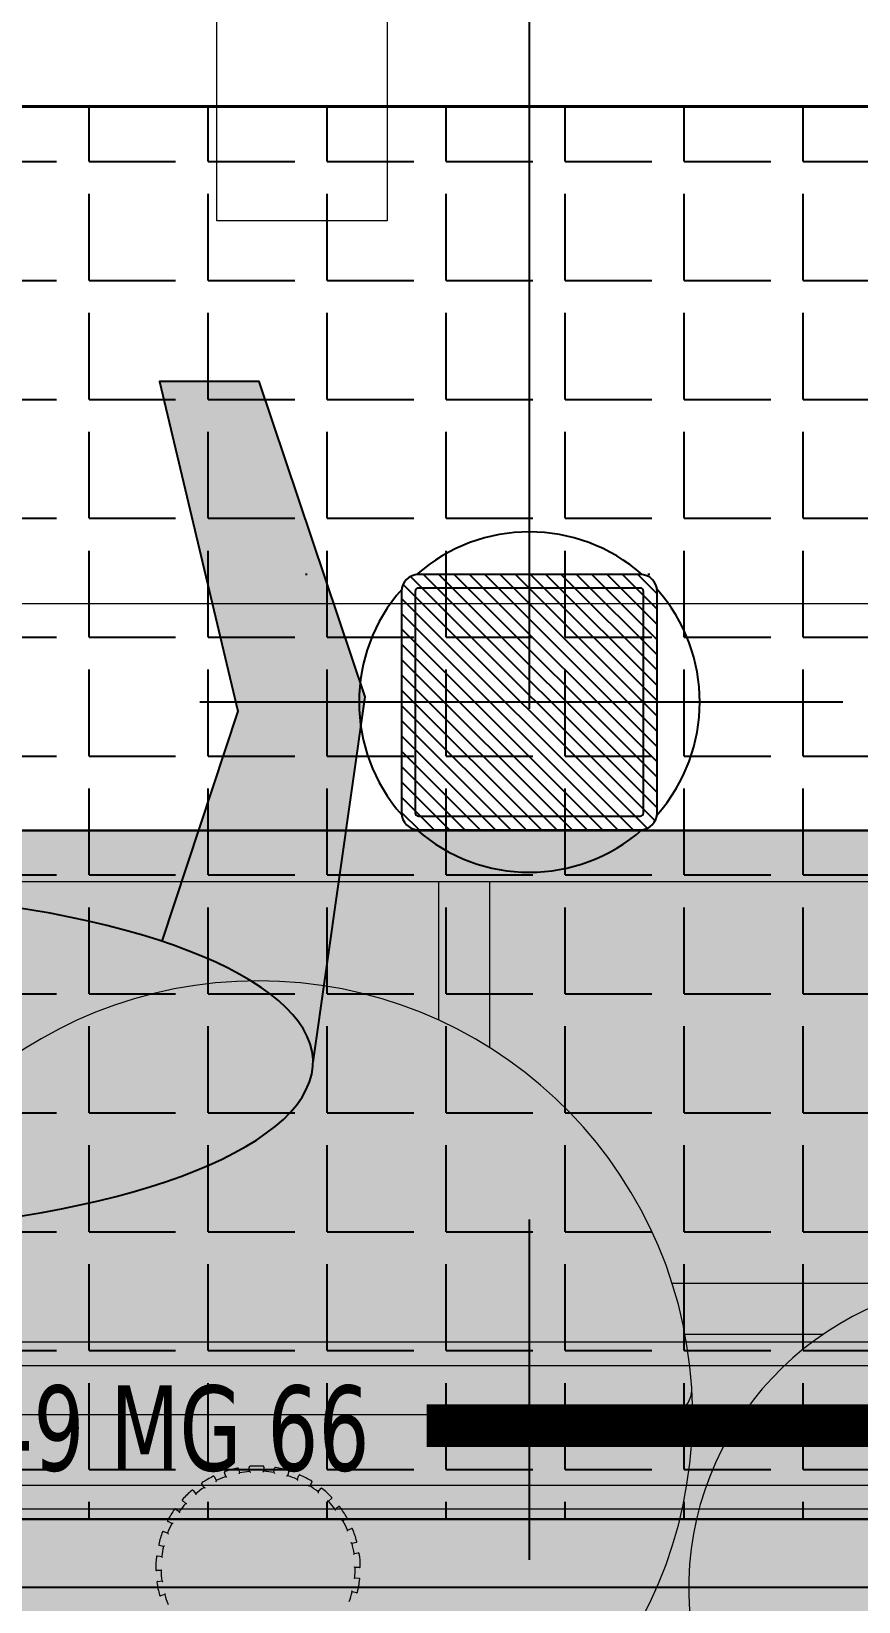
# Model space of a CAD drawing. Header units: centimetres. Extents: x 405564 to 502064, y 46284 to 60634.
# Drawn here: x 484553.2 to 484601.7, y 56772.2 to 56864.5 of the extents above; entities that cross this region are included whole.
import ezdxf
from ezdxf.enums import TextEntityAlignment as Align

# ---------------------------------------------------------------- set-up
doc = ezdxf.new("R2010")
doc.units = ezdxf.units.CM
for name, pattern in [('( Hidden )', [0.375, 0.25, -0.125]), ('ACAD_ISO07W100', [3, 0, -3]), ('CENTERX3', [23, 15, -3, 2, -3]), ('DOT', [0.25, 0, -0.25])]:
    doc.linetypes.add(name, pattern=pattern)
doc.layers.get('0').update_dxf_attribs({"color": 8, "lineweight": 9})
for name, color, linetype, lineweight in [('0-KRCN-AYDINLATMA-130426', 8, 'Continuous', 9), ('0-KRCN-MİMARİ-220526', 8, 'Continuous', 9), ('Visible (ISO)', 8, 'Continuous', 18)]:
    doc.layers.add(name, color=color, linetype=linetype, lineweight=lineweight)
doc.layers.add('AS_DOS_TERAS_UST', color=8, linetype='ACAD_ISO07W100')
doc.layers.add('AS_NOT_MIMARI', color=8, linetype='Continuous')
doc.styles.add('TAHOMA', font='tahoma.ttf')

# ---------------------------------------------------------------- blocks, each defined once
blk = doc.blocks.new('YPL 064U 40OD00 8K89 149 MG 66')
at = {"layer": '0-KRCN-AYDINLATMA-130426'}
for points in [[(75.25, -2.900000000001455), (75.25, 2.900000000001455, 0.414213562373095), (73.25, 4.900000000001455), (-73.25, 4.900000000001455, 0.414213562373095), (-75.25, 2.900000000001455), (-75.25, -2.900000000001455, 0.414213562373095), (-73.25, -4.900000000001455), (73.25, -4.900000000001455, 0.414213562373095)], [(73.84969223145163, -2.49969223147491), (73.84969223145163, 2.499692231471272, 0.414213562373095), (72.84969223145163, 3.49969223147491), (-72.84969223145163, 3.49969223147491, 0.414213562373095), (-73.84969223145163, 2.499692231471272), (-73.84969223145163, -2.49969223147491, 0.414213562373095), (-72.84969223145163, -3.499692231478548), (72.84969223145163, -3.499692231478548, 0.414213562373095)]]:
    blk.add_lwpolyline(points, format="xyb", close=True, dxfattribs=at)
at = {"layer": '0-KRCN-AYDINLATMA-130426', "const_width": 2.508396045477002, "elevation": 1.254198022738501}
blk.add_lwpolyline([(45.35198886791477, -0.007659159149625339), (71.34746131580323, -0.007659159149625339)], dxfattribs=at)
at = {"layer": '0-KRCN-AYDINLATMA-130426', "ltscale": 60, "style": 'TAHOMA', "width": 0.8}
blk.add_text('YPL 064U 40OD00 8K89 149 MG 66', height=5, dxfattribs=at).set_placement((0.001736693375278264, -0.1475584348881966), align=Align.MIDDLE_CENTER)
blk = doc.blocks.new('G$C546873DE')
at = {"layer": '0-KRCN-AYDINLATMA-130426'}
blk.add_blockref('YPL 064U 40OD00 8K89 149 MG 66', (13966.92968433537, 9648.546353206795), dxfattribs=at)
blk = doc.blocks.new('A$Cdfb98813')
h = blk.add_hatch()
h.set_pattern_fill('ANGLE', color=256, scale=0.3)
h.set_pattern_definition([(0, (182.2423288424616, -979.0145099169895), (0, 2.0955), [1.524, -0.5715]), (90, (182.2423288424616, -979.0145099169895), (-2.0955, 1.28312368380664e-16), [1.524, -0.5715])])
h.paths.add_polyline_path([(1918.017789589707, 199.0009123831187), (1545.017789589707, 199.0009123831187), (1545.017789589707, 300.0000000008076), (1515.017789589707, 300.0000000008076), (1515.017789589707, 199.0009123831187), (238.9791845831787, 199.0009123831187), (238.9791845831787, -429.4996502579452), (238.9791845831787, -658.0145099169895), (1918.017789589707, -658.0145099169895)])
h.paths.add_polyline_path([(268.9791845831787, -429.4996502579452), (268.9791845831787, 169.0009123831187), (1888.017789589707, 169.0009123831187), (1888.017789589707, -628.0145099169895), (268.9791845831787, -628.0145099169895), (268.9791845831787, -453.4996502579452)], flags=16)
h.paths.add_polyline_path([(1888.017789589707, -429.4996502579452), (268.9791845831787, -429.4996502579452), (268.9791845831787, -459.4996502579452), (1888.017789589707, -459.4996502579452)], flags=0)
h = blk.add_hatch()
h.set_pattern_fill('ANGLE', color=256)
h.set_pattern_definition([(0, (1096.748313752585, -978.9895099170099), (0, 6.985000000000001), [5.08, -1.905]), (90, (1096.748313752585, -978.9895099170099), (-6.985000000000001, 4.277078946022132e-16), [5.08, -1.905])])
h.paths.add_polyline_path([(800.1391305222642, 27.50112625150359), (444.1391305222642, 27.50112625150359), (444.1391305222642, -55.47387713227363), (800.1391305222642, -55.47387713227363)])
h = blk.add_hatch(color=256)
h.set_gradient(color1=(0, 0, 255), one_color=1, tint=1, name='HEMISPHERICAL')
edge = h.paths.add_edge_path()
edge.add_line((667.719518983315, 6.19161244519681), (656.8820441728863, -7.196812867960247))
edge.add_line((656.8820441728863, -7.196812867960249), (659.7029841674815, -26.99077037337019))
edge.add_line((659.7029841674815, -26.99077037337019), (660.2470055240038, -27.22610139220572))
edge.add_ellipse((689.9399147989997, -28.65326403167061), major_axis=(-30.00000000020019, -1.438849039914203e-10), ratio=0.3333333333309003, start_angle=314.7565906277382, end_angle=351.7949446281766, ccw=False)
edge.add_line((668.817022465526, -21.55222013771336), (664.3473497186225, -13.4094560685372))
edge.add_line((664.3473497186225, -13.4094560685372), (673.5764131941294, 0.8109405758543815))
edge.add_line((673.5764131941294, 0.8109405758543815), (673.5764131941046, 6.191612445221502))
edge.add_line((673.5764131941046, 6.191612445221502), (667.719518983315, 6.19161244519681))
edge = h.paths.add_edge_path()
edge.add_ellipse((689.9399147989997, -28.65326403167061), major_axis=(30.00000000020019, 1.438849039914203e-10), ratio=0.3333333333309003, start_angle=360.0000000001188, end_angle=368.224281067485)
edge.add_ellipse((689.9399147989997, -28.65326403167061), major_axis=(30.00000000020019, 1.438849039914203e-10), ratio=0.3333333333309003, start_angle=368.224281067485, end_angle=405.243409372517)
edge.add_ellipse((689.9399147989997, -28.65326403167061), major_axis=(30.00000000020019, 1.438849039914203e-10), ratio=0.3333333333309003, start_angle=405.243409372517, end_angle=431.3064775923428)
edge.add_arc((686.5038816593212, -23.51046993424382), 13.75064140090651, -14.721669160261627, 18.352995106933292, ccw=False)
edge.add_arc((689.9399147989461, -25.35640482454619), 10, 189.4881118419031, 350.51188816023677, ccw=False)
edge.add_arc((693.0717650325759, -23.33197897479313), 13.50411612938626, 188.7638121831824, 195.7821486478587, ccw=False)
edge.add_arc((693.0717650325759, -23.33197897479313), 13.50411612938626, 162.1515276871052, 188.7638121831824, ccw=False)
edge.add_ellipse((689.9399147989997, -28.65326403167061), major_axis=(30.00000000020019, 1.438849039914203e-10), ratio=0.3333333333309003, start_angle=108.9096821363712, end_angle=134.7565906277382)
edge.add_ellipse((689.9399147989997, -28.65326403167061), major_axis=(30.00000000020019, 1.438849039914203e-10), ratio=0.3333333333309003, start_angle=134.7565906277382, end_angle=171.7949446281766)
edge.add_line((660.2470055240038, -27.22610139220572), (659.7029841674815, -26.99077037337019))
edge.add_line((659.7029841674815, -26.99077037337019), (659.9399147989935, -28.65326403181876))
edge.add_ellipse((689.9399147989997, -28.65326403167061), major_axis=(30.00000000020019, 1.438849039914203e-10), ratio=0.3333333333309003, start_angle=180.0000000000245, end_angle=360.0000000001188)
h.paths.add_polyline_path([(699.8031130552268, -27.00483442792664, 1.086426822325298), (679.9399147989461, -25.35640482454619), (679.725312029404, -25.38948831136338, 0.03063284610006457), (680.076716542723, -27.00483442829567, 0.84674059868393)])
h.paths.add_polyline_path([(679.9399147989461, -25.35640482454619, -1.086426822325298), (699.8031130552268, -27.00483442792664, 0.145325748504093), (699.55509184047, -19.18079884468027, 0.2547875839389294), (689.9399147988597, -10.19604860996849, 0.2620722729999074), (680.2175961601965, -19.19295795089095, 0.1166427147002493), (679.725312029404, -25.38948831136338)])
edge = h.paths.add_edge_path()
edge.add_line((722.9977854248085, -7.196812867622782), (716.7782056239864, 11.32805344081417))
edge.add_line((716.7782056239864, 11.32805344081417), (710.9213114131968, 11.32805344078948))
edge.add_line((710.9213114131968, 11.32805344078948), (715.5324798791052, -8.028784198906692))
edge.add_line((715.5324798791052, -8.028784198906692), (711.062807132317, -21.55222013749113))
edge.add_ellipse((689.9399147989997, -28.65326403167061), major_axis=(-30.00000000020019, -1.438849039914203e-10), ratio=0.3333333333309003, start_angle=-171.7757189325149, end_angle=-134.75659062748298, ccw=False)
edge.add_line((719.6313857418651, -27.22278030369669), (720.1775295683859, -26.98596991711239))
edge.add_line((720.1775295683859, -26.98596991711239), (722.9977854248085, -7.196812867622782))
at = {"linetype": '( Hidden )'}
h = blk.add_hatch(dxfattribs=at)
h.set_pattern_fill('ANSI31', color=256, scale=0.2)
h.set_pattern_definition([(135, (668, 0), (-0.4490128060534577, -0.4490128060534576), [])])
h.paths.add_polyline_path([(740.1391305222683, -13.99999999962301), (740.1391305222683, -0.9999999996230144, 0.414213562373095), (739.1391305222683, 3.769855538848788e-10), (726.1391305222683, 3.769855538848788e-10, 0.414213562373095), (725.1391305222683, -0.9999999996230143), (725.1391305222683, -13.99999999962301, 0.414213562373095), (726.1391305222683, -14.99999999962301), (739.1391305222683, -14.99999999962301, 0.414213562373095)])
h = blk.add_hatch()
h.set_pattern_fill('ANGLE', color=256)
h.set_pattern_definition([(0, (-483849.7456947727, -58273.93533842931), (0, 6.985), [5.08, -1.905]), (90, (-483849.7456947727, -58273.93533842931), (-6.985, 4.277078946022131e-16), [5.08, -1.905])])
h.paths.add_polyline_path([(425.1391305222642, -15.04999999962456), (800.1391305222642, -15.04999999960273), (800.1391305222642, -99.99999999962165), (900.0000000002328, -99.99999999962165), (900.1391305222642, -15.04999999960273), (1699.999999999884, -15.04999999960273), (1699.999999999884, -99.99999999962165), (1800.00000013609, -99.999999958236), (1800.139130522264, -15.04999999960273), (2235.139130522264, -15.04999999962456), (2235.139130522264, -205.9999999996217), (425.1391305222642, -206.0499999996246)])
at = {"linetype": 'CENTERX3', "ltscale": 10}
for p, q in [((732.6391305222681, -697.8904593750703), (732.6391305222684, 242.1356494036751)), ((751.0383041344992, -7.499999999623014), (713.3030164592202, -7.499999999623014))]:
    blk.add_line(p, q, dxfattribs=at)
for p, q in [((800.1391305222642, 27.50112625150359), (440.1391305222642, 27.50112625150359)), ((444.1391305222642, -55.49887713225326), (800.1391305222642, -55.49887713225326)), ((530.1391305222642, -59.49887713225326), (800.1391305222642, -59.49887713225326))]:
    blk.add_line(p, q)
blk.add_lwpolyline([(444.1391305222642, 27.47612625151669), (800.1391305222642, 27.47612625151669), (800.1391305222642, -55.49887713225326), (444.1391305222642, -55.49887713225326)], close=True)
at = {"elevation": -818.7468780057504}
blk.add_lwpolyline([(719.9399147989069, -28.65326403150599), (722.9977854248085, -7.196812867622782), (716.7782056239864, 11.32805344081417), (710.9213114131968, 11.32805344078948), (710.9213114131968, 11.32805344078948), (715.5324798791052, -8.028784198906692), (711.062807132317, -21.55222013749113)], dxfattribs=at)
for points in [[(740.1391305222683, -13.99999999962301), (740.1391305222683, -0.9999999996230144, 0.414213562373095), (739.1391305222683, 3.769855538848788e-10), (726.1391305222683, 3.769855538848788e-10, 0.414213562373095), (725.1391305222683, -0.9999999996230144), (725.1391305222683, -13.99999999962301, 0.414213562373095), (726.1391305222683, -14.99999999962301), (739.1391305222683, -14.99999999962301, 0.414213562373095)], [(739.3391305222683, -13.99999999962301), (739.3391305222683, -0.9999999996230144, 0.4142135623730951), (739.1391305222683, -0.7999999996230827), (726.1391305222683, -0.7999999996230827, 0.4142135623730951), (725.9391305222683, -0.9999999996230144), (725.9391305222683, -13.99999999962301, 0.4142135623730951), (726.1391305222683, -14.19999999962306), (739.1391305222683, -14.19999999962306, 0.4142135623730951)]]:
    blk.add_lwpolyline(points, format="xyb", close=True)
for points in [[(800.1391305222642, -15.04999999962456), (425.1391305222642, -15.04999999962456), (425.1391305222642, -25.06450991699239)], [(425.1391305222642, -15.04999999962456), (800.1391305222642, -15.04999999960273), (800.1391305222642, -99.99999999962165), (900.0000000002328, -99.99999999962165), (900.1391305222642, -15.04999999960273), (1699.999999999884, -15.04999999960273), (1699.999999999884, -99.99999999962165), (1800.00000013609, -99.999999958236), (1800.139130522264, -15.04999999960273), (2235.139130522264, -15.04999999962456), (2235.139130522264, -205.9999999996217), (425.1391305222642, -206.0499999996246), (425.1391305222642, -15.04999999962456)], [(800.1391305222642, -55.49887713225326), (530.1391305222642, -55.49887713225326), (530.1391305222642, -59.49887713225326), (800.1391305222642, -59.49887713225326)]]:
    blk.add_lwpolyline(points)
for start, end in [(48.52467186724221, 131.4753281327578), (138.5246718672648, 221.4753281327357), (318.5246718672643, 41.47532813273518), (228.5246718672426, 311.4753281327573)]:
    blk.add_arc((732.6391305222683, -7.499999999623014), 10, start, end)
blk.add_ellipse((689.9399147989997, -28.65326403167061, -818.7468780057504), major_axis=(30.00000000020019, 1.438849039914203e-10), ratio=0.3333333333309003, start_param=1.90083254058013, end_param=7.527718119165527)
at = {"layer": 'Visible (ISO)'}
for p, q in [((1208.214644453139, -1.731382765356102), (386.9957546492224, -1.729835991791333)), ((577.3214773299987, -15.04999999964639), (795.3214773299987, -15.04999999964643)), ((580.3214773299987, -18.04999999964639), (792.3214773299987, -18.04999999964643)), ((727.3214773299987, -26.18728412525527), (727.3214773299987, -18.04999999964642)), ((730.3214773299987, -27.81016490842015), (730.3214773299987, -18.04999999964642)), ((757.701393303425, -41.64999999962313), (741.0167458447395, -41.64999999962313)), ((749.87053127338, -44.64999999962313), (741.7736988186589, -44.64999999962313)), ((740.6687521493295, -49.37708608300457), (692.7625938813144, -49.37708608300456)), ((715.5687709481499, -52.53888296488006), (715.6169213149551, -52.78398813092647)), ((716.2165394128097, -52.69898202911284), (716.1946659849564, -52.45015165833323)), ((717.056705060284, -52.43707790587362), (717.0423875186825, -52.686457151729)), ((717.6443076692449, -52.75324062997973), (717.6850030321802, -52.50678802253245)), ((713.5428314153105, -53.64178501745485), (713.4037886390142, -53.43427090557091)), ((714.1529009109072, -53.00752379722692), (714.2604937215001, -53.23295402446095)), ((714.820133556299, -53.00149958855039), (714.7370657255742, -52.76592638175501)), ((718.5232108748023, -52.70850540645918), (718.4473250485826, -52.94648931688428)), ((719.0137263951037, -53.16086612368966), (719.1144335095014, -52.93227680336716)), ((719.8761424379554, -53.33611067850873), (719.7434565126678, -53.54774584924601)), ((712.4648905809445, -54.57960682753039), (712.2786094280818, -54.41319068539453)), ((712.8980592701992, -53.81355397584414), (713.0583340725861, -54.00514465408199)), ((720.238749975455, -53.89624590136376), (720.3931410429504, -53.69988297578678)), ((721.0304900838819, -54.2804589746593), (720.8493412042008, -54.45244758955235)), ((711.883092341297, -54.90632766020283), (712.0859784801942, -55.05204044248242)), ((721.2424056734308, -54.91317334707858), (721.4407797354434, -54.76137502102213)), ((711.1717742291366, -56.21718186088403), (711.4045236222737, -56.30786107714086)), ((711.6540420402089, -55.75603822537962), (711.432227240708, -55.64117659128535)), ((721.9137219046097, -55.482213418356), (721.6954923208614, -55.6037488001821)), ((721.9616301103379, -56.14775116934473), (722.1915225949851, -56.05005548994089)), ((711.1612343890229, -57.09715969966057), (710.917823382515, -57.0410697524858)), ((722.4703411965384, -56.86586335814357), (722.2287430760625, -56.92930899194474)), ((710.8087996667455, -57.66375078738931), (711.056787813759, -57.69369872904647)), ((722.3512317696877, -57.52240630315649), (722.5981976866678, -57.48495184921924)), ((711.0174325445187, -58.51870365587094), (710.7677197397425, -58.52490973321985)), ((722.3867305463646, -58.95076411078483), (722.6352521188383, -58.97590428347033)), ((722.6653735224536, -58.34446897963792), (722.4155873636919, -58.3458383428588)), ((710.8169756808056, -59.15514119400907), (711.0646205743833, -59.12247612165086)), ((711.2316721054594, -59.93134925911001), (710.9913478763192, -59.99946141039984)), ((722.4865642840305, -59.82512405369928), (722.2442850699881, -59.76433110424117))]:
    blk.add_line(p, q, dxfattribs=at)
blk.add_lwpolyline([(714.2867504017195, 20.76385384312016), (714.2867504017195, 55.76385384312016), (724.2867504017195, 55.76385384312016), (724.2867504017195, 20.76385384312016)], close=True, dxfattribs=at)
for centre, radius, start, end in [((716.715673015322, -49.37708608300457), 25.5, 3.583321698465367, 176.4166783015346), ((760.0850238401836, -59.59236064321161), 18.09999999999993, 273.378927160989, 266.621072839427), ((740.6687521493295, -47.87708608300457), 1.5, 270, 3.583321698465383), ((716.715673015322, -49.37708608300457), 25.5, 183.5833216984653, 356.4166783015347), ((716.715673015322, -58.37708608300457), 6, 101.5955832611558, 108.942188113766), ((715.5197086854096, -52.54852113768723), 0.05, 11.11410045533694, 101.5955832611805), ((716.2444739152488, -52.44577329338793), 0.05000000000000002, 94.54218811435076, 185.0236709193782), ((716.715673015322, -58.37708608300457), 6, 87.19558326110709, 94.54218811436937), ((717.0067872626387, -52.43421198917352), 0.05, 356.7141004542496, 87.19558326114846), ((717.7343350098381, -52.51493394055436), 0.05000000000000002, 80.14218811402311, 170.6236709210889), ((716.715673015322, -58.37708608300457), 6, 72.7955832605952, 80.14218811405136), ((713.4453263676623, -53.40643896169061), 0.05000000000000002, 123.3421881138403, 213.8236709204187), ((716.715673015322, -58.37708608300457), 6, 115.9955832602224, 123.3421881138346), ((714.1077769454787, -53.02906045766579), 0.05000000000000002, 25.5141004538574, 115.9955832602036), ((716.715673015322, -58.37708608300457), 5.700000000000001, 109.4236709192366, 115.514100456287), ((714.7842199930674, -52.74929884263113), 0.05, 108.9421881137617, 199.4236709212133), ((716.715673015322, -58.37708608300457), 5.700000000000002, 95.0236709201281, 101.1141004552731), ((716.715673015322, -58.37708608300457), 5.700000000000003, 80.62367092019153, 86.71410045549933), ((716.715673015322, -58.37708608300457), 5.700000000000002, 66.22367091924738, 72.31410045543733), ((718.4755740610635, -52.69331547630284), 0.05, 342.3141004563715, 72.79558326060052), ((719.1601898249355, -52.95243516634949), 0.05000000000000002, 65.74218811489831, 156.223670921416), ((716.715673015322, -58.37708608300457), 6.000000000000001, 58.39558326099225, 65.74218811491252), ((719.8337798043212, -53.30955117411943), 0.05000000000000002, 327.9141004549599, 58.39558326100963), ((712.3119206496194, -54.3759031202135), 0.05000000000000002, 137.7421881149946, 228.2236709192426), ((716.715673015322, -58.37708608300457), 6, 130.3955832619516, 137.7421881150271), ((712.8597089067844, -53.84563589638131), 0.05000000000000002, 39.91410045732133, 130.3955832619414), ((716.715673015322, -58.37708608300457), 5.700000000000002, 123.823670921491, 129.9141004569489), ((716.715673015322, -58.37708608300457), 5.700000000000002, 51.82367092095882, 57.91410045609098), ((720.4324466585822, -53.73078715964951), 0.05, 51.342188112775, 141.8236709213631), ((716.715673015322, -58.37708608300457), 6, 43.99558326005323, 51.34218811276772), ((720.9960634304371, -54.24419872737056), 0.05, 313.5141004549635, 43.99558326009887), ((716.715673015322, -58.37708608300457), 6.000000000000002, 144.7955832615742, 152.1421881142928), ((711.8539252742776, -54.94693901582652), 0.05000000000000002, 54.314100455503, 144.7955832615571), ((716.715673015322, -58.37708608300457), 5.700000000000001, 138.2236709201001, 144.3141004567441), ((716.715673015322, -58.37708608300457), 5.700000000000003, 37.42367091865678, 43.514100456424), ((721.4711649348828, -54.80108320224829), 0.05, 36.94218811449363, 127.4236709202337), ((716.715673015322, -58.37708608300457), 6, 29.59558326192539, 36.94218811447531), ((716.715673015322, -58.37708608300457), 6, 159.1955832604804, 166.5421881158903), ((711.1536231325954, -56.26377089066229), 0.05000000000000002, 68.71410045556686, 159.1955832604779), ((716.715673015322, -58.37708608300457), 5.700000000000002, 152.623670919807, 158.7141004550072), ((711.4552188885864, -55.59677631955858), 0.05000000000000002, 152.1421881142903, 242.6236709209609), ((716.715673015322, -58.37708608300457), 5.700000000000002, 23.0236709188084, 29.11410045596644), ((721.8893943845906, -55.43853079283875), 0.05000000000000002, 299.1141004546398, 29.59558326194052), ((722.2110781644005, -56.09607265744856), 0.05, 22.54218811496341, 113.0236709209864), ((716.715673015322, -58.37708608300457), 6.000000000000002, 15.1955832618253, 22.54218811493623), ((710.9290508069316, -56.99234660663208), 0.05, 166.5421881158998, 257.0236709201794), ((716.715673015322, -58.37708608300457), 5.700000000000001, 167.0236709217272, 173.1141004570749), ((716.715673015322, -58.37708608300457), 5.700000000000001, 8.623670919559952, 14.71410045588577), ((722.4576413974937, -56.81750309444763), 0.05, 284.7141004555779, 15.19558326184195), ((716.715673015322, -58.37708608300457), 5.999999999999999, 173.5955832598803, 180.9421881149351), ((710.802805040832, -57.71339013125546), 0.05, 83.11410045517194, 173.5955832598892), ((722.6056948777186, -57.53438657517111), 0.05000000000000002, 8.142188112777198, 98.62367091928289), ((716.715673015322, -58.37708608300457), 6.000000000000001, 0.7955832617409999, 8.142188112770846), ((710.7664774803343, -58.47492516769127), 0.05, 180.9421881149352, 271.4236709199218), ((716.715673015322, -58.37708608300457), 5.700000000000002, 181.4236709216676, 187.514100456177), ((716.715673015322, -58.37708608300457), 5.700000000000001, 354.2236709197338, 0.3141004554530295), ((716.715673015322, -58.37708608300457), 6, 346.3955832608834, 353.7421881140781), ((722.6302198554331, -59.02565040218909), 0.05000000000000002, 353.7421881140774, 84.22367092005217), ((722.6650994194715, -58.29446973099405), 0.05000000000000002, 270.3141004554801, 0.7955832617415426), ((710.8235141899204, -59.20471182943586), 0.05, 97.51410045573806, 187.995583259843), ((716.715673015322, -58.37708608300457), 6.000000000000001, 187.9955832598413, 195.3421881134053), ((716.715673015322, -58.37708608300457), 5.700000000000001, 195.8236709209052, 201.9141004563425), ((716.715673015322, -58.37708608300457), 5.700000000000002, 339.8236709209428, 345.9141004546455), ((722.4987331000084, -59.77662745671844), 0.05000000000000002, 255.9141004562734, 346.3955832608651), ((710.9777139888101, -59.95135613927416), 0.05000000000000002, 195.3421881134074, 285.8236709192559)]:
    blk.add_arc(centre, radius, start, end, dxfattribs=at)
for points, knots in [([(742.1658195952041, -50.97083608300457), (742.1722023186594, -50.86891216296502), (742.1779426308567, -50.767420495984), (742.1830568104997, -50.66641191422971), (742.1831635824346, -50.66430309479622), (742.1832700815285, -50.66219448415362), (742.1833763079339, -50.66008608265113), (742.1883581315851, -50.56120592315713), (742.1927402466099, -50.46278588445423), (742.1965418372638, -50.36467489210921), (742.1967211060473, -50.36004834494818), (742.1968990717141, -50.35542279709628), (742.1970757400559, -50.35079814506028), (742.1988122367402, -50.30534182291743), (742.2004235450222, -50.25997207640469), (742.201904351612, -50.2149424442396), (742.2021012553814, -50.20895482617928), (742.2022958721136, -50.20297252073217), (742.2024881776524, -50.1969963713855), (742.2038892345445, -50.15345667245131), (742.2051675761613, -50.11024390470268), (742.2063289440848, -50.06734989176769), (742.2065237425268, -50.06015519757787), (742.2067152452219, -50.05296968331825), (742.2069034833985, -50.04579321126951), (742.2082113459619, -49.99593170331357), (742.2093616263955, -49.94650664483927), (742.2103617012181, -49.8975174514417), (742.2111695590138, -49.85794411053215), (742.211879399707, -49.81865520170689), (742.2124952779195, -49.7796465822685), (742.2126402825452, -49.77046224947119), (742.2127800768358, -49.76129354991284), (742.2129147125015, -49.75214052649247), (742.2136197302971, -49.70421084494595), (742.2141832742855, -49.65671105933873), (742.2146124506544, -49.60965364985898), (742.2149423718001, -49.57347916381698), (742.2151928942039, -49.53756608709958), (742.2153674158835, -49.50192070718188), (742.2154195145122, -49.49127976375897), (742.2154648411743, -49.48066268536061), (742.2155034899552, -49.4700686885117), (742.2156298639311, -49.43542838225406), (742.215684874398, -49.40103469277531), (742.2156711120551, -49.36686467397524), (742.2156666109804, -49.35568910331497), (742.2156547504856, -49.34454087145426), (742.2156356304477, -49.33342114254631), (742.2155784107745, -49.3001436397972), (742.2154561450079, -49.26712148503432), (742.2152742715261, -49.23454463412784), (742.2152100046733, -49.22303327115517), (742.2151382691809, -49.21157209954256), (742.2150592808248, -49.20016778918946), (742.2148400396836, -49.16851383291217), (742.214564932503, -49.13729790476648), (742.2142381681115, -49.10649426462626), (742.2137936767976, -49.06459266664027), (742.2132537393409, -49.02347405051844), (742.2126299858428, -48.98313051905282), (742.2124525338804, -48.97165316635076), (742.212268310519, -48.96023907076599), (742.2120775850999, -48.94888751465626), (742.2109274896357, -48.88043637137892), (742.2095408725509, -48.81425939856129), (742.2079717616507, -48.7504257618057), (742.2077042902165, -48.73954464786951), (742.2074315329446, -48.72873218870521), (742.207153749092, -48.7179882148121), (742.2062040108867, -48.68125475350101), (742.2051955183779, -48.64532153210169), (742.204137884466, -48.61017108499803), (742.2033891723477, -48.58528764895894), (742.2026158301815, -48.56079654151839), (742.2018218171943, -48.536716323295), (742.2014985070564, -48.52691122098625), (742.2011718149079, -48.51717564941649), (742.2008420994316, -48.50751334080272), (742.2000277403422, -48.48364855605908), (742.1991949229341, -48.46023095970307), (742.198352910229, -48.437395139139), (742.198019462332, -48.42835185933657), (742.1976843673256, -48.41939413327057), (742.1973481112218, -48.41052811418925), (742.1964914805649, -48.38794145006253), (742.1956273132819, -48.36594992539179), (742.1947587037066, -48.34451822355189), (742.1944285345089, -48.33637176990308), (742.1940978179846, -48.32830853947237), (742.1937667483435, -48.32032701344727), (742.1928849514152, -48.29906838859463), (742.1920006458749, -48.27838939097276), (742.1911182828262, -48.25829732931018), (742.190801121491, -48.25107533025587), (742.1904841938376, -48.24392875750348), (742.1901677008136, -48.23685780808594), (742.1892731059343, -48.21687115886746), (742.1883819793147, -48.19748867094316), (742.1874985157992, -48.17871038075103), (742.1872029083606, -48.17242715316391), (742.1869081651967, -48.16621169937574), (742.1866144511296, -48.16006415483574), (742.1857198072685, -48.14133892663088), (742.1848347109117, -48.12324383261878), (742.183963335905, -48.10578604834885), (742.1828058860629, -48.08259682486099), (742.1816726106481, -48.06053146656635), (742.1805734192603, -48.03960646451017), (742.180341350926, -48.03518864385117), (742.1801108309228, -48.03082219465435), (742.1798819320466, -48.02650685713891), (742.1790266516764, -48.01038260391945), (742.1781939778884, -47.99497134739798), (742.1773893634381, -47.9803038930477), (742.1771962108542, -47.9767828816621), (742.1770046778547, -47.97330478771622), (742.176814877319, -47.96987071814513), (742.1760024249379, -47.95517098083658), (742.1752217549292, -47.9412789165581), (742.1744821918765, -47.92828222009851), (742.1743315655403, -47.92563519115359), (742.1741826085708, -47.92302466114782), (742.1740353843634, -47.92045109562608), (742.1723991504332, -47.89184876631046), (742.1709768407745, -47.86781082256496), (742.1697970331224, -47.84817382670738), (742.1697235358952, -47.84695052164173), (742.169650982396, -47.84574433766105), (742.1695793797626, -47.84455523826912), (742.1683981678798, -47.82493894262737), (742.1674757064466, -47.80997210375065), (742.1668412189465, -47.79973481613709), (742.1668213068406, -47.79941353965117), (742.166801678417, -47.79909692175718), (742.1667823345706, -47.79878496484164), (742.1661479343966, -47.78855403513447), (742.1658195952041, -47.78333608300457), (742.1658195952041, -47.78333608300457)], [0, 0, 0, 0, 0.003046685954852879, 0.003046685954852879, 0.003046685954852879, 0.003110293526684874, 0.003110293526684874, 0.003110293526684874, 0.006093371909705757, 0.006093371909705757, 0.006093371909705757, 0.006234042720497432, 0.006234042720497432, 0.006234042720497432, 0.007616714887132197, 0.007616714887132197, 0.007616714887132197, 0.007800569661465051, 0.007800569661465051, 0.007800569661465051, 0.009140057864558637, 0.009140057864558637, 0.009140057864558637, 0.009364732762942246, 0.009364732762942246, 0.009364732762942246, 0.01092575454838258, 0.01092575454838258, 0.01092575454838258, 0.01218674381941151, 0.01218674381941151, 0.01218674381941151, 0.0124836357698555, 0.0124836357698555, 0.0124836357698555, 0.01403830638821846, 0.01403830638821846, 0.01403830638821846, 0.01523342977426439, 0.01523342977426439, 0.01523342977426439, 0.01559020084469731, 0.01559020084469731, 0.01559020084469731, 0.01675677275169083, 0.01675677275169083, 0.01675677275169083, 0.01713830917442395, 0.01713830917442395, 0.01713830917442395, 0.01828011572911727, 0.01828011572911727, 0.01828011572911727, 0.01868358473562621, 0.01868358473562621, 0.01868358473562621, 0.01980345870654371, 0.01980345870654371, 0.01980345870654371, 0.02132680168397015, 0.02132680168397015, 0.02132680168397015, 0.02176017833531348, 0.02176017833531348, 0.02176017833531348, 0.02437348763882303, 0.02437348763882303, 0.02437348763882303, 0.02481895365998674, 0.02481895365998674, 0.02481895365998674, 0.02634199429782407, 0.02634199429782407, 0.02634199429782407, 0.02742017359367591, 0.02742017359367591, 0.02742017359367591, 0.02785919196813886, 0.02785919196813886, 0.02785919196813886, 0.02894351657110235, 0.02894351657110235, 0.02894351657110235, 0.02937292311263811, 0.02937292311263811, 0.02937292311263811, 0.03046685954852879, 0.03046685954852879, 0.03046685954852879, 0.03088267825324379, 0.03088267825324379, 0.03088267825324379, 0.03199020252595523, 0.03199020252595523, 0.03199020252595523, 0.03238829702466434, 0.03238829702466434, 0.03238829702466434, 0.03351354550338167, 0.03351354550338167, 0.03351354550338167, 0.0338900543422215, 0.0338900543422215, 0.0338900543422215, 0.0350368884808081, 0.0350368884808081, 0.0350368884808081, 0.03656023145823455, 0.03656023145823455, 0.03656023145823455, 0.03688184939706388, 0.03688184939706388, 0.03688184939706388, 0.03808357443566099, 0.03808357443566099, 0.03808357443566099, 0.03837205582340428, 0.03837205582340428, 0.03837205582340428, 0.03960691741308742, 0.03960691741308742, 0.03960691741308742, 0.03985842089086783, 0.03985842089086783, 0.03985842089086783, 0.0426536033679403, 0.0426536033679403, 0.0426536033679403, 0.04282773187795016, 0.04282773187795016, 0.04282773187795016, 0.04570028932279318, 0.04570028932279318, 0.04570028932279318, 0.04579043870006579, 0.04579043870006579, 0.04579043870006579, 0.04874697527764606, 0.04874697527764606, 0.04874697527764606, 0.04874697527764606]), ([(714.2604937215001, -53.23295402446095), (714.2604937215001, -53.23295402446095), (714.2601843815501, -53.23382805655277), (714.2589438457653, -53.23733580689444), (714.2579544663386, -53.2401344581813), (714.2551553712328, -53.24806260393964), (714.2531947901443, -53.25362268521715), (714.2490160863672, -53.26549853239706), (714.2467738448613, -53.27188241692059), (714.2420897338525, -53.2852477345223), (714.2396098665995, -53.29233898560781), (714.2371003553635, -53.29953157756975), (714.2370510333058, -53.29967294756355), (714.2370017133653, -53.29981431784839)], [-0.09561596175522033, -0.09561596175522033, -0.09561596175522033, -0.09561596175522033, -0.0814519219100993, -0.0814519219100993, -0.06527523671387948, -0.06527523671387948, -0.04370501802433147, -0.04370501802433147, -0.02240447637493471, -0.02240447637493471, 0, 0, 0.0004491794606796862, 0.0004491794606796862, 0.0004491794606796862, 0.0004491794606796862]), ([(714.820133556299, -53.00149958855039), (714.820133556299, -53.00149958855039), (714.8209698925057, -53.00189979474092), (714.8243256946589, -53.00350660319239), (714.8270028458064, -53.00478885998749), (714.8345842070557, -53.00842388271852), (714.839899350889, -53.01097488794042), (714.8512457147881, -53.0164299166718), (714.8573421226465, -53.01936512353862), (714.8700983214803, -53.02551752166622), (714.8768625786979, -53.02878561098626), (714.8837194010775, -53.0321044982484), (714.883854169937, -53.03216973233069), (714.8839889375304, -53.03223496821741)], [0.09561596175287133, 0.09561596175287133, 0.09561596175287133, 0.09561596175287133, 0.1097800015970631, 0.1097800015970631, 0.125956686793031, 0.125956686793031, 0.1475269054821711, 0.1475269054821711, 0.1688274471311356, 0.1688274471311356, 0.1912319235057443, 0.1912319235057443, 0.1916811029663772, 0.1916811029663772, 0.1916811029663772, 0.1916811029663772]), ([(715.6169213149551, -52.78398813092647), (715.6169213149551, -52.78398813092647), (715.6164043305616, -52.78475777398128), (715.6143304264551, -52.78784681316031), (715.6126761339183, -52.79031149106598), (715.607993327867, -52.79729445291017), (715.6047116060581, -52.80219227728233), (715.5977107808358, -52.81265582150812), (715.5939513759658, -52.81828152173696), (715.586090605575, -52.83006205230052), (715.5819251254798, -52.83631380077716), (715.5777057302766, -52.84265633417093), (715.5776228004761, -52.84278099687802), (715.5775398726473, -52.84290566040002)], [-0.0956159617548863, -0.0956159617548863, -0.0956159617548863, -0.0956159617548863, -0.08145192191042802, -0.08145192191042802, -0.065275236714376, -0.065275236714376, -0.04370501802486809, -0.04370501802486809, -0.0224044763752424, -0.0224044763752424, 0, 0, 0.0004491794598740883, 0.0004491794598740883, 0.0004491794598740883, 0.0004491794598740883]), ([(716.2165394128097, -52.69898202911284), (716.2165394128097, -52.69898202911284), (716.2172499467415, -52.69957765041184), (716.2201007231852, -52.70196853212113), (716.2223748824035, -52.70387628488973), (716.2288140678575, -52.70928251453009), (716.2333278174774, -52.71307519777477), (716.2429611039988, -52.72118057270566), (716.248136025737, -52.72553967958814), (716.2589614259341, -52.73467112647634), (716.2647004308019, -52.73951874516936), (716.2705164598083, -52.74443858583257), (716.2706307715926, -52.74453528616144), (716.2707450817179, -52.74463198782908)], [0.09561596175452405, 0.09561596175452405, 0.09561596175452405, 0.09561596175452405, 0.1097800015990647, 0.1097800015990647, 0.1259566867951033, 0.1259566867951033, 0.1475269054843976, 0.1475269054843976, 0.1688274471331054, 0.1688274471331054, 0.191231923507422, 0.191231923507422, 0.1916811029688769, 0.1916811029688769, 0.1916811029688769, 0.1916811029688769]), ([(717.0423875186825, -52.686457151729), (717.0423875186825, -52.686457151729), (717.0416953738604, -52.68707404618183), (717.0389184124506, -52.68955027859923), (717.0367031521018, -52.69152611826578), (717.0304308730119, -52.6971251309806), (717.0260342131442, -52.70105295017859), (717.016651154081, -52.70944672852787), (717.0116108030707, -52.71396076103704), (717.001067294419, -52.72341629048609), (716.9954779339168, -52.728435716017), (716.9898137748532, -52.73352966615496), (716.9897024481033, -52.73362978851222), (716.9895911230415, -52.73372991220825)], [-0.09561596175460475, -0.09561596175460475, -0.09561596175460475, -0.09561596175460475, -0.08145192190954173, -0.08145192190954173, -0.06527523671358038, -0.06527523671358038, -0.04370501802441892, -0.04370501802441892, -0.02240447637505661, -0.02240447637505661, 0, 0, 0.0004491794598610185, 0.0004491794598610185, 0.0004491794598610185, 0.0004491794598610185]), ([(717.6443076692449, -52.75324062997973), (717.6443076692449, -52.75324062997973), (717.6448477554441, -52.75399424136415), (717.6470143814076, -52.75701896835383), (717.6487426549138, -52.75943234598529), (717.6536350668757, -52.76627008926155), (717.657063806786, -52.77106614225343), (717.6643787211142, -52.78131257289354), (717.668306997366, -52.78682168114031), (717.6765213992112, -52.79835841438765), (717.6808745489616, -52.8044809686908), (717.6852843420929, -52.81069263112298), (717.6853710141659, -52.81081472157533), (717.6854576842961, -52.81093681301721)], [0.09561596175489395, 0.09561596175489395, 0.09561596175489395, 0.09561596175489395, 0.1097800015995447, 0.1097800015995447, 0.1259566867958405, 0.1259566867958405, 0.1475269054855047, 0.1475269054855047, 0.1688274471349255, 0.1688274471349255, 0.1912319235098535, 0.1912319235098535, 0.1916811029705324, 0.1916811029705324, 0.1916811029705324, 0.1916811029705324]), ([(718.4473250485826, -52.94648931688428), (718.4473250485826, -52.94648931688428), (718.4465012333458, -52.94691470108958), (718.4431957013367, -52.94862253586328), (718.440558666116, -52.94998538803341), (718.4330910243661, -52.95384864509836), (718.4278556847421, -52.95655965980407), (718.4166799639424, -52.9623562602865), (718.4106753705855, -52.96547499183364), (718.3981116111026, -52.97201139445681), (718.3914495702702, -52.97548310808637), (718.3846965472985, -52.97900840332298), (718.384563818654, -52.97907769430461), (718.3844310913337, -52.97914698703246)], [-0.09561596175363798, -0.09561596175363798, -0.09561596175363798, -0.09561596175363798, -0.08145192190935022, -0.08145192190935022, -0.06527523671327831, -0.06527523671327831, -0.04370501802395835, -0.04370501802395835, -0.02240447637477937, -0.02240447637477937, 0, 0, 0.0004491794606634266, 0.0004491794606634266, 0.0004491794606634266, 0.0004491794606634266]), ([(719.0137263951037, -53.16086612368966), (719.0137263951037, -53.16086612368966), (719.0140620979582, -53.16173037299453), (719.0154084363676, -53.16519889061604), (719.0164822303777, -53.16796625161808), (719.0195204606061, -53.17580586806437), (719.0216487504731, -53.18130393717004), (719.0261856696379, -53.19304760255184), (719.028620472367, -53.19936055463771), (719.0337077347795, -53.21257767885257), (719.0364015049927, -53.21959046612758), (719.0391279787291, -53.22670364875378), (719.0391815651747, -53.22684345796736), (719.0392351495102, -53.2269832676466)], [0.09561596175140852, 0.09561596175140852, 0.09561596175140852, 0.09561596175140852, 0.1097800015956301, 0.1097800015956301, 0.1259566867912736, 0.1259566867912736, 0.1475269054800712, 0.1475269054800712, 0.1688274471286679, 0.1688274471286679, 0.1912319235029254, 0.1912319235029254, 0.1916811029635633, 0.1916811029635633, 0.1916811029635633, 0.1916811029635633]), ([(713.0583340725861, -54.00514465408199), (713.0583340725861, -54.00514465408199), (713.0582518140582, -54.00606815651557), (713.0579225940237, -54.00977421314022), (713.0576602940491, -54.01273098833192), (713.0569207873341, -54.02110616345456), (713.0564045374776, -54.02697914117746), (713.0553105184736, -54.0395210881907), (713.0547263286207, -54.04626203398951), (713.0535131969009, -54.06037234661201), (713.05287476167, -54.06785753096486), (713.0522328162333, -54.07544824446816), (713.0522202009961, -54.07559743896857), (713.0522075879053, -54.07574663323615)], [-0.09561596175328996, -0.09561596175328996, -0.09561596175328996, -0.09561596175328996, -0.08145192190862655, -0.08145192190862655, -0.06527523671264827, -0.06527523671264827, -0.04370501802355487, -0.04370501802355487, -0.02240447637459721, -0.02240447637459721, 0, 0, 0.0004491794606659182, 0.0004491794606659182, 0.0004491794606659182, 0.0004491794606659182]), ([(713.5428314153105, -53.64178501745485), (713.5428314153105, -53.64178501745485), (713.5437410037121, -53.64196466207071), (713.5473909741777, -53.64268643561084), (713.5503029020038, -53.64326262754187), (713.5585500742382, -53.64489804150801), (713.5643326422505, -53.64604707965194), (713.5766791497517, -53.64850900270542), (713.5833139840033, -53.64983587963073), (713.597199462587, -53.65262265119966), (713.6045639489967, -53.65410586517103), (713.6120307253877, -53.6556152610647), (713.6121774833009, -53.65564493009154), (713.612324240421, -53.65567460109745)], [0.0956159617528088, 0.0956159617528088, 0.0956159617528088, 0.0956159617528088, 0.1097800015972509, 0.1097800015972509, 0.1259566867931396, 0.1259566867931396, 0.1475269054822668, 0.1475269054822668, 0.1688274471312204, 0.1688274471312204, 0.1912319235058093, 0.1912319235058093, 0.1916811029664516, 0.1916811029664516, 0.1916811029664516, 0.1916811029664516]), ([(719.7434565126678, -53.54774584924601), (719.7434565126678, -53.54774584924601), (719.742552790347, -53.54795299471155), (719.7389263864752, -53.54878512229337), (719.7360332710159, -53.54944935401002), (719.7278394859895, -53.5513341127735), (719.7220944222572, -53.55265797989708), (719.7098282513543, -53.55549318076376), (719.7032367063439, -53.55702065001972), (719.6894421232355, -53.56022721960474), (719.6821260025972, -53.56193308073128), (719.6747084329836, -53.56366821385021), (719.6745626422853, -53.56370231963959), (719.6744168524383, -53.56373642746624)], [-0.09561596175479889, -0.09561596175479889, -0.09561596175479889, -0.09561596175479889, -0.08145192191027749, -0.08145192191027749, -0.06527523671394238, -0.06527523671394238, -0.04370501802437327, -0.04370501802437327, -0.02240447637496853, -0.02240447637496853, 0, 0, 0.00044917946070463, 0.00044917946070463, 0.00044917946070463, 0.00044917946070463]), ([(720.238749975455, -53.89624590136376), (720.238749975455, -53.89624590136376), (720.2388602015271, -53.89716648462493), (720.2393016569913, -53.90086085309306), (720.2396535010776, -53.9038083141277), (720.2406466463945, -53.91215721169286), (720.241340757937, -53.91801183304781), (720.2428146106249, -53.93051483552702), (720.2436029522069, -53.93723496539317), (720.245243423793, -53.95130200003771), (720.246108554973, -53.95876438113194), (720.2469803949498, -53.96633213648605), (720.2469975287313, -53.96648087976067), (720.2470146603664, -53.96662962291887)], [0.09561596175328133, 0.09561596175328133, 0.09561596175328133, 0.09561596175328133, 0.109780001597627, 0.109780001597627, 0.1259566867935378, 0.1259566867935378, 0.1475269054827609, 0.1475269054827609, 0.1688274471318691, 0.1688274471318691, 0.1912319235065638, 0.1912319235065638, 0.1916811029672087, 0.1916811029672087, 0.1916811029672087, 0.1916811029672087]), ([(712.0859784801942, -55.05204044248242), (712.0859784801942, -55.05204044248242), (712.0861284716957, -55.05295538827342), (712.086731253512, -55.05662688602026), (712.0872125142632, -55.05955600000018), (712.0885790618704, -55.06785196142302), (712.0895395811312, -55.07366881491182), (712.091598988125, -55.08608880505928), (712.0927095567167, -55.09276325372777), (712.0950436298226, -55.10673195857819), (712.0962867418493, -55.11414075445648), (712.0975526979964, -55.12165263709178), (712.0975775822517, -55.12180028158038), (712.0976024685297, -55.12194792542871)], [-0.09561596175335935, -0.09561596175335935, -0.09561596175335935, -0.09561596175335935, -0.08145192190863026, -0.08145192190863026, -0.06527523671252712, -0.06527523671252712, -0.04370501802324077, -0.04370501802324077, -0.02240447637441867, -0.02240447637441867, 0, 0, 0.0004491794614449066, 0.0004491794614449066, 0.0004491794614449066, 0.0004491794614449066]), ([(712.4648905809445, -54.57960682753039), (712.4648905809445, -54.57960682753039), (712.4658162687556, -54.57955462288376), (712.4695310664756, -54.57934600982846), (712.4724948038347, -54.57917993260346), (712.4808895868919, -54.57871297869863), (712.4867762390713, -54.57838785154311), (712.4993471136986, -54.57770197717038), (712.5061034833052, -54.57733715163342), (712.5202457659616, -54.57658319356417), (712.5277477437921, -54.57618833630843), (712.53535530917, -54.57579340000668), (712.5355048347992, -54.57578563970312), (712.535654360152, -54.57577788149504)], [0.09561596175182091, 0.09561596175182091, 0.09561596175182091, 0.09561596175182091, 0.1097800015961507, 0.1097800015961507, 0.1259566867919783, 0.1259566867919783, 0.1475269054810288, 0.1475269054810288, 0.1688274471302748, 0.1688274471302748, 0.1912319235051632, 0.1912319235051632, 0.1916811029650182, 0.1916811029650182, 0.1916811029650182, 0.1916811029650182]), ([(720.8493412042008, -54.45244758955235), (720.8493412042008, -54.45244758955235), (720.8484143590031, -54.45242348052128), (720.8446949435529, -54.45232761535593), (720.8417275329339, -54.45225149038745), (720.833322450293, -54.45203932456937), (720.8274286459273, -54.45189286070675), (720.8148427535561, -54.45158851589807), (720.8080784279009, -54.45142874628803), (720.7939197855594, -54.45110400225533), (720.786409283879, -54.45093682542941), (720.77879324081, -54.45077277156091), (720.7786435486196, -54.45076954924301), (720.7784938567638, -54.45076632902058)], [-0.09561596175402745, -0.09561596175402745, -0.09561596175402745, -0.09561596175402745, -0.08145192190930074, -0.08145192190930074, -0.06527523671319997, -0.06527523671319997, -0.04370501802391914, -0.04370501802391914, -0.02240447637473963, -0.02240447637473963, 0, 0, 0.0004491794606479739, 0.0004491794606479739, 0.0004491794606479739, 0.0004491794606479739]), ([(721.2424056734308, -54.91317334707858), (721.2424056734308, -54.91317334707858), (721.2422834968093, -54.91409242060766), (721.2417923310568, -54.91778050922588), (721.2414001175639, -54.9207228703963), (721.2402857749912, -54.92905645719296), (721.2395020946351, -54.93489976332788), (721.2378202732507, -54.94737649325546), (721.2369126192934, -54.95408155048065), (721.2350032231843, -54.96811461210748), (721.2339853559679, -54.97555769811882), (721.2329477812673, -54.98310451629371), (721.2329273858049, -54.98325284757451), (721.232906988298, -54.98340117815681)], [0.09561596175529632, 0.09561596175529632, 0.09561596175529632, 0.09561596175529632, 0.1097800016001031, 0.1097800016001031, 0.125956686796579, 0.125956686796579, 0.1475269054864383, 0.1475269054864383, 0.1688274471360554, 0.1688274471360554, 0.1912319235112473, 0.1912319235112473, 0.1916811029719117, 0.1916811029719117, 0.1916811029719117, 0.1916811029719117]), ([(711.6540420402089, -55.75603822537962), (711.6540420402089, -55.75603822537962), (711.6549256630678, -55.75575745164681), (711.6584718736267, -55.75463155989566), (711.6613011980153, -55.75373364880945), (711.6693161168005, -55.75119366747824), (711.6749369731406, -55.74941480387499), (711.6869423406097, -55.74562422815509), (711.6933957180227, -55.74359062349688), (711.7069061931106, -55.73934330972408), (711.7140742855045, -55.73709519161641), (711.7213446285677, -55.73482073838388), (711.7214875266582, -55.73477603635549), (711.7216304250251, -55.73473133648078)], [0.09561596175487076, 0.09561596175487076, 0.09561596175487076, 0.09561596175487076, 0.109780001599546, 0.109780001599546, 0.1259566867956836, 0.1259566867956836, 0.1475269054850621, 0.1475269054850621, 0.1688274471338996, 0.1688274471338996, 0.1912319235082964, 0.1912319235082964, 0.1916811029697513, 0.1916811029697513, 0.1916811029697513, 0.1916811029697513]), ([(721.6954923208614, -55.6037488001821), (721.6954923208614, -55.6037488001821), (721.694600589879, -55.603494951567), (721.691021867402, -55.60247711715786), (721.688166614942, -55.60166541883521), (721.6800783569342, -55.59936965950331), (721.674406141341, -55.59776206751852), (721.6622913454121, -55.59433730011372), (721.6557792665699, -55.59250033059655), (721.6421462045691, -55.5886646778163), (721.6349132342948, -55.58663496736702), (721.6275772617519, -55.58458203468038), (721.627433073787, -55.58454168664323), (721.627288885611, -55.58450134070156)], [-0.09561596175550957, -0.09561596175550957, -0.09561596175550957, -0.09561596175550957, -0.08145192191069522, -0.08145192191069522, -0.06527523671441124, -0.06527523671441124, -0.04370501802465483, -0.04370501802465483, -0.02240447637508627, -0.02240447637508627, 0, 0, 0.0004491794606674684, 0.0004491794606674684, 0.0004491794606674684, 0.0004491794606674684]), ([(721.9616301103379, -56.14775116934473), (721.9616301103379, -56.14775116934473), (721.9612832078274, -56.14861098438999), (721.959890282611, -56.15206105693508), (721.9587786557531, -56.15481343889408), (721.9556268435408, -56.16260808503287), (721.953414612799, -56.16807291960143), (721.9486827923683, -56.17973941815583), (721.9461361741123, -56.18600809929924), (721.9407968846863, -56.19912543893591), (721.9379599754102, -56.20608155348603), (721.9350781806643, -56.21313324012593), (721.9350215374798, -56.21327183914403), (721.9349648924835, -56.21341043699798)], [0.09561596175353478, 0.09561596175353478, 0.09561596175353478, 0.09561596175353478, 0.1097800015981352, 0.1097800015981352, 0.1259566867940674, 0.1259566867940674, 0.147526905483339, 0.147526905483339, 0.1688274471324066, 0.1688274471324066, 0.1912319235070652, 0.1912319235070652, 0.1916811029677199, 0.1916811029677199, 0.1916811029677199, 0.1916811029677199]), ([(711.1612343890229, -57.09715969966057), (711.1612343890229, -57.09715969966057), (711.1620204256469, -57.09666799888512), (711.1651752276011, -57.09469557239938), (711.1676923621562, -57.09312224650787), (711.1748238098444, -57.08866883407611), (711.1798256912662, -57.08554800664572), (711.1905112101886, -57.07889090531537), (711.19625610597, -57.07531630039013), (711.2082858606591, -57.06784250523926), (711.2146696700074, -57.06388238381626), (711.2211459683531, -57.05987132591692), (711.2212732601038, -57.05979249103259), (711.2214005526475, -57.05971365806911)], [0.09561596175291888, 0.09561596175291888, 0.09561596175291888, 0.09561596175291888, 0.1097800015973346, 0.1097800015973346, 0.1259566867932504, 0.1259566867932504, 0.1475269054823782, 0.1475269054823782, 0.168827447131283, 0.168827447131283, 0.1912319235058392, 0.1912319235058392, 0.1916811029664949, 0.1916811029664949, 0.1916811029664949, 0.1916811029664949]), ([(711.4045236222737, -56.30786107714086), (711.4045236222737, -56.30786107714086), (711.404896439286, -56.30870997685272), (711.4063933479556, -56.31211622199773), (711.4075879300435, -56.3148336278464), (711.41097466676, -56.32252910978425), (711.4133516021757, -56.32792434469595), (711.4184350350624, -56.33944198431711), (711.4211705809939, -56.34563055577021), (711.4269052005257, -56.35857994767868), (711.429951750506, -56.36544683320246), (711.4330460635538, -56.37240788574129), (711.4331068837346, -56.37254470325572), (711.4331677056834, -56.372681519606)], [-0.09561596175294641, -0.09561596175294641, -0.09561596175294641, -0.09561596175294641, -0.08145192190849307, -0.08145192190849307, -0.06527523671250576, -0.06527523671250576, -0.04370501802344946, -0.04370501802344946, -0.02240447637454974, -0.02240447637454974, 0, 0, 0.0004491794606609858, 0.0004491794606609858, 0.0004491794606609858, 0.0004491794606609858]), ([(722.2287430760625, -56.92930899194474), (722.2287430760625, -56.92930899194474), (722.2279424900262, -56.92884135398347), (722.224729324822, -56.92696550460099), (722.2221656365364, -56.9254692348259), (722.2149024181563, -56.92123413302036), (722.2098081975128, -56.91826642392701), (722.1989257152018, -56.91193642456349), (722.1930750610336, -56.90853767866068), (722.1808241947947, -56.9014321253708), (722.1743232300505, -56.89766741544739), (722.1677282741803, -56.89385459718326), (722.1675986502887, -56.89377965866154), (722.1674690256696, -56.89370472217709)], [-0.09561596175279174, -0.09561596175279174, -0.09561596175279174, -0.09561596175279174, -0.08145192190830108, -0.08145192190830108, -0.06527523671248639, -0.06527523671248639, -0.04370501802344147, -0.04370501802344147, -0.02240447637453596, -0.02240447637453596, 0, 0, 0.0004491794606497588, 0.0004491794606497588, 0.0004491794606497588, 0.0004491794606497588]), ([(711.056787813759, -57.69369872904647), (711.056787813759, -57.69369872904647), (711.0573600308126, -57.69442824315777), (711.0596570100606, -57.69735520880933), (711.0614898535059, -57.69969016186226), (711.0666839782061, -57.70630162891032), (711.070327978181, -57.71093624278003), (711.0781160261831, -57.72082783625958), (711.082304665033, -57.72614167974827), (711.0910795037562, -57.73725810077305), (711.0957380657564, -57.74315160426342), (711.1004663086424, -57.74912443821815), (711.1005592431757, -57.74924183201076), (711.1006521791351, -57.74935922423176)], [-0.09561596175220086, -0.09561596175220086, -0.09561596175220086, -0.09561596175220086, -0.08145192190770606, -0.08145192190770606, -0.0652752367117855, -0.0652752367117855, -0.04370501802265832, -0.04370501802265832, -0.02240447637412633, -0.02240447637412633, 0, 0, 0.0004491794614509987, 0.0004491794614509987, 0.0004491794614509987, 0.0004491794614509987]), ([(722.3512317696877, -57.52240630315649), (722.3512317696877, -57.52240630315649), (722.3506819384565, -57.52315283433566), (722.3484747763796, -57.52614811016977), (722.3467135837636, -57.5285375706226), (722.3417223418583, -57.53530350980148), (722.3382205633243, -57.54004649708079), (722.3307360615363, -57.55016971525768), (722.3267104923652, -57.55560813606283), (722.3182767968101, -57.56698554306789), (722.3137990989198, -57.57301760779958), (722.3092541578953, -57.57913107955395), (722.3091648260888, -57.57925123762837), (722.3090754928126, -57.57937139413119)], [0.09561596175472034, 0.09561596175472034, 0.09561596175472034, 0.09561596175472034, 0.1097800015995769, 0.1097800015995769, 0.1259566867958866, 0.1259566867958866, 0.1475269054856143, 0.1475269054856143, 0.1688274471350373, 0.1688274471350373, 0.1912319235100506, 0.1912319235100506, 0.1916811029707097, 0.1916811029707097, 0.1916811029707097, 0.1916811029707097]), ([(711.0174325445187, -58.51870365587094), (711.0174325445187, -58.51870365587094), (711.0180716053437, -58.51803192339869), (711.0206367708815, -58.51533689699865), (711.0226835547728, -58.51318701409766), (711.0284834362828, -58.50709999487301), (711.0325520561892, -58.50283329666856), (711.0412463161047, -58.49372795993261), (711.0459217573298, -58.48883696029227), (711.0557149178858, -58.47860628984201), (711.0609133259713, -58.47318299406472), (711.0661886499583, -58.46768736106608), (711.0662923371565, -58.46757934668133), (711.0663960256206, -58.46747133410101)], [0.09561596175272935, 0.09561596175272935, 0.09561596175272935, 0.09561596175272935, 0.109780001597225, 0.109780001597225, 0.1259566867930701, 0.1259566867930701, 0.1475269054821026, 0.1475269054821026, 0.1688274471309589, 0.1688274471309589, 0.1912319235054594, 0.1912319235054594, 0.1916811029661116, 0.1916811029661116, 0.1916811029661116, 0.1916811029661116]), ([(722.3867305463646, -58.95076411078483), (722.3867305463646, -58.95076411078483), (722.3860123343184, -58.95135045093051), (722.3831296195058, -58.9537027257102), (722.3808295233393, -58.95557912608641), (722.3743124698303, -58.96089122945708), (722.3697411731264, -58.96461435018139), (722.3599742687438, -58.97255820892318), (722.3547226899827, -58.97682465340043), (722.343724508406, -58.98574724345966), (722.3378873721304, -58.99047624163362), (722.3319648601828, -58.99526736653209), (722.3318484528063, -58.99536153372176), (722.3317320443894, -58.99545569899058)], [0.09561596175634497, 0.09561596175634497, 0.09561596175634497, 0.09561596175634497, 0.1097800016014344, 0.1097800016014344, 0.1259566867979406, 0.1259566867979406, 0.1475269054877458, 0.1475269054877458, 0.1688274471374821, 0.1688274471374821, 0.1912319235126914, 0.1912319235126914, 0.1916811029733634, 0.1916811029733634, 0.1916811029733634, 0.1916811029733634]), ([(722.4155873636919, -58.3458383428588), (722.4155873636919, -58.3458383428588), (722.4149282263679, -58.34518629895322), (722.4122825134182, -58.34257030115262), (722.4101714752833, -58.34048347612409), (722.4041896712515, -58.334575138877), (722.3999935341635, -58.3304337845839), (722.3910271518616, -58.32159629057426), (722.3862055404898, -58.31684932398642), (722.3761066369916, -58.30692033813833), (722.3707461572994, -58.30165717931962), (722.3653066034312, -58.29632404895531), (722.3651996883636, -58.29621922859954), (722.3650927720882, -58.2961144100482)], [-0.09561596175464265, -0.09561596175464265, -0.09561596175464265, -0.09561596175464265, -0.08145192190989195, -0.08145192190989195, -0.06527523671366424, -0.06527523671366424, -0.04370501802424408, -0.04370501802424408, -0.02240447637489416, -0.02240447637489416, 0, 0, 0.0004491794606529992, 0.0004491794606529992, 0.0004491794606529992, 0.0004491794606529992]), ([(711.0646205743833, -59.12247612165086), (711.0646205743833, -59.12247612165086), (711.0653562369771, -59.12304041221071), (711.0683089591548, -59.12530418631652), (711.0706648996565, -59.12710997288379), (711.0773400463877, -59.13222200226303), (711.0820221449976, -59.13580478530641), (711.0920254564044, -59.14344880736464), (711.097404000604, -59.14755403454912), (711.1086677031271, -59.15613899916209), (711.1146455625567, -59.16068881011599), (711.1207106423899, -59.16529813031232), (711.1208298518759, -59.16538872407548), (711.1209490623296, -59.16547931597599)], [-0.09561596175353876, -0.09561596175353876, -0.09561596175353876, -0.09561596175353876, -0.08145192190893144, -0.08145192190893144, -0.06527523671290568, -0.06527523671290568, -0.04370501802369052, -0.04370501802369052, -0.02240447637463821, -0.02240447637463821, 0, 0, 0.0004491794606548072, 0.0004491794606548072, 0.0004491794606548072, 0.0004491794606548072]), ([(711.2316721054594, -59.93134925911001), (711.2316721054594, -59.93134925911001), (711.2321240359379, -59.93053970236362), (711.2339383862782, -59.92729141447492), (711.2353862125601, -59.92470005964426), (711.2394900999934, -59.9173619034191), (711.2423698120256, -59.91221742676137), (711.2485265206196, -59.90123597643835), (711.2518387321106, -59.8953359015941), (711.2587799582398, -59.88299118646685), (711.2624663299648, -59.87644548202663), (711.2662092115934, -59.86981058464882), (711.2662827791864, -59.86968017783513), (711.2663563484384, -59.86954977236021)], [0.0956159617535964, 0.0956159617535964, 0.0956159617535964, 0.0956159617535964, 0.1097800015982655, 0.1097800015982655, 0.1259566867942675, 0.1259566867942675, 0.1475269054834938, 0.1475269054834938, 0.1688274471325566, 0.1688274471325566, 0.1912319235071934, 0.1912319235071934, 0.1916811029678485, 0.1916811029678485, 0.1916811029678485, 0.1916811029678485]), ([(722.2442850699881, -59.76433110424117), (722.2442850699881, -59.76433110424117), (722.2438087974078, -59.76353562466832), (722.2418967765916, -59.76034385123788), (722.2403710328799, -59.75779759378204), (722.2360465019519, -59.75058726361752), (722.23301210715, -59.7455324807743), (722.2265252156285, -59.73474278423967), (722.2230356066284, -59.72894586640908), (722.215723217123, -59.7168173227183), (722.2118400411346, -59.71038641862836), (722.2078976764387, -59.70386807632897), (722.2078201880649, -59.70373996039419), (722.2077426980832, -59.70361184591459)], [-0.09561596175322426, -0.09561596175322426, -0.09561596175322426, -0.09561596175322426, -0.08145192190866506, -0.08145192190866506, -0.06527523671271894, -0.06527523671271894, -0.04370501802358458, -0.04370501802358458, -0.02240447637460786, -0.02240447637460786, 0, 0, 0.0004491794606573221, 0.0004491794606573221, 0.0004491794606573221, 0.0004491794606573221])]:
    blk.add_open_spline(points, degree=3, knots=knots, dxfattribs=at)
blk = doc.blocks.new('A$C6A10306C')
at = {"layer": 'AS_DOS_TERAS_UST', "linetype": 'DOT', "ltscale": 80}
blk.add_line((14085.67968432279, -3801.453646793379), (13710.67968432268, -3801.453646793379), dxfattribs=at)
at = {"layer": 'AS_NOT_MIMARI'}
blk.add_blockref('A$Cdfb98813', (13285.67968432198, -3801.453646793758), dxfattribs=at)

msp = doc.modelspace()

# ---------------------------------------------------------------- block references
at = {"layer": '0-KRCN-AYDINLATMA-130426'}
msp.add_blockref('G$C546873DE', (470564.0660104521, 47134.01622488972), dxfattribs=at)

# ---------------------------------------------------------------- next in the draw order: block references
at = {"layer": '0-KRCN-MİMARİ-220526'}
msp.add_blockref('A$C6A10306C', (470564.0660104521, 60634.01622488972), dxfattribs=at)

doc.saveas('drawing.dxf')
